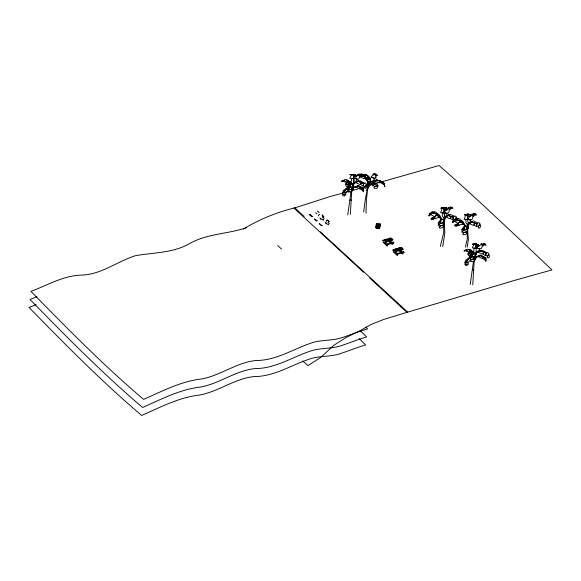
<?xml version="1.0" encoding="UTF-8"?>
<svg xmlns="http://www.w3.org/2000/svg" width="581" height="581" viewBox="0 0 581 581"><rect width="100%" height="100%" fill="white"/><g stroke="black" fill="none" stroke-linecap="round" stroke-linejoin="round"><path stroke-width="0.87" d="M443.71 224.731L443.666 232.654L440.354 246.431M443.717 222.973L444.116 221.107L444.843 232.785L442.722 246.7M467.204 247.266L468.395 239.437L467.393 227.723L467.226 239.307L465.366 247.056M444.334 223.351L443.121 220.947M467.894 230.003L466.674 227.599M365.994 213.227L366.473 199.414L368.034 185.833L365.318 199.21L363.691 211.956M350.343 214.324L351.897 188.745M474.212 261.007L472.752 284.813M351.055 191.323L347.75 214.912M473.522 260.927L470.218 284.523M310.189 214.527L312.258 216.444M314.365 218.884L316.442 220.795L314.887 219.357M316.848 220.678L315.585 219.785M318.41 215.486C318.657 214.97 318.744 216.401 318.388 215.428M321.046 219.451L320.24 218.427M321.678 219.262L319.899 217.897M323.058 219.734C322.39 220.519 324.125 219.531 322.963 219.763M326.849 224.048L325.585 223.155M328.171 224.506C329.26 224.498 327.568 225.13 328.236 224.513M384.593 240.142L385.007 240.527L384.905 239.953L385.232 241.064L385.268 243.185L383.721 241.754M385.806 243.679L385.98 242.212M386.06 241.5L386.488 241.783M383.082 242.197L387.157 246.184L387.738 244.354L387.157 244.296M390.483 240.236L390.606 241.623L389.226 240.679M393.366 242.8L392.509 242.633L393.366 242.8L392.495 244.623L388.464 240.897M393.519 250.542L393.264 250.193L394.136 250.266L393.264 250.193M395.523 250.578L395.567 252.699M396.365 250.985L396.336 253.744M396.46 253.759L403.73 251.435M397.767 253.621L397.448 255.698L393.417 251.98L393.25 250.295M400.774 249.75L400.905 251.137L399.525 250.193M402.001 249.365L402.408 249.743L401.703 249.423L401.442 251.631L402.749 253.178M401.907 247.964L400.273 248.639M398.755 250.411L402.786 254.137L403.403 251.972M356.574 177.111L355.913 175.68L357.032 175.121L365.122 176.798L367.737 181.272L367.766 186.043L367.737 181.272L366.473 180.386L364.846 177.917L365.122 176.798L357.286 174.954L360.837 175.571L360.707 175.171L365.696 177.779L365.122 176.798L364.207 178.665L359.174 176.755M375.871 227.345L376.35 223.859M375.98 227.723L376.524 223.511M376.285 228.086L376.749 224.709M376.699 228.253L377.163 224.883M376.764 228.384L377.229 225.014M377.229 228.471L377.694 225.101M377.359 228.587L377.824 225.217M378.296 225.217L377.81 228.66M378.449 225.225L378.013 228.674L378.456 228.667L378.921 225.29M378.572 228.565L379.037 225.196M379.03 228.544L379.546 225.05M380.047 223.808L379.473 228.304A1.823 1.039 7.8 0 1 378.812 228.689M379.72 227.091L380.127 224.143M379.734 227.984L380.228 224.128M441.088 219.197L440.449 223.322L438.64 225.45L439.744 226.132L444.24 224.411L443.572 223.111L440.449 223.322L438.234 225.355L438.51 223.213L440.623 221.702L441.088 219.197L444.465 219.487L442.824 222.683L440.449 223.322L440.623 221.702L438.089 223.002L441.088 219.197L443.572 219.814M474.031 258.857L474.459 256.294M479.02 246.685L476.122 245.407L478.519 246.083L478.824 245.051L476.246 244.064L475.817 248.225L472.266 247.876L473.805 244.761L476.246 244.064L478.381 244.87L476.166 243.998L472.375 244.165L476.246 244.064L475.817 248.225L474.067 248.356L473.689 251.588L474.888 253.774M351.708 188.367L351.992 186.69M472.324 253.853L472.593 252.474L471.009 250.135L467.872 249.169L463.965 251.137L464.575 250.302L466.536 250.055L464.495 250.651L467.872 251.638L466.144 250.048L467.85 251.384L471.496 251.036L471.009 250.135L469.034 249.569L472.193 253.955M349.297 188.52L349.493 187.619L347.344 187.743L343.836 192.529L342.478 193.03L342.783 194.098L345.317 195.034L344.228 196.117L342.71 195.398L342.274 194.562L345.826 194.679L345.826 193.48L343.836 192.529L342.318 192.747L343.429 190.982L344.853 190.975L343.444 190.459L346.813 187.968L343.836 192.529L345.666 192.725L348.607 189.987L346.799 188.382L347.808 189.094M444.843 213.808L443.877 212.653L442.294 213.002L442.432 216.176L443.899 218.093L444.189 222.668M467.749 229.321L467.451 224.745L468.555 222.814M352.326 187.641L353.713 183.138L353.611 179.079L354.548 178.026L357.3 179.485L355.855 181.555L353.713 183.138L352.26 187.569L353.989 183.429L358.571 181.032L353.989 183.429L352.384 187.678M474.793 257.245L476.18 252.742L476.079 248.683L477.016 247.629L479.768 249.089C477.727 251.972 474.779 253.076 474.917 257.238L476.456 253.033L474.721 257.172M429.976 213.307L429.025 215.987L430.093 215.26L431.973 211.978L429.976 213.307L428.945 215.74L430.194 213.779M368.107 187.496L370.271 183.03M370.068 181.17C361.985 200.38 371.84 184.693 367.671 181.257L367.62 179.732M464.125 226.888L464.647 225.849L468.025 226.14L466.383 229.335L464.008 229.974L461.793 232.008L462.069 229.865L464.183 228.355L464.647 225.849L467.124 226.467M436.149 215.602L436.948 214.157L438.837 214.527L435.147 211.818L433.317 213.096L431.342 212.711L431.124 214.781L434.799 216.778M459.702 222.254L460.508 220.809L462.396 221.179L458.707 218.471L456.869 219.749L463.275 221.877L465.715 226.51M443.877 218.158L444.995 216.161M368.325 182.129L370.678 180.393L370.177 178.788L366.008 177.314L367.584 177.764L366.596 178.636L365.739 178.011L364.883 178.628L368.405 179.406L366.843 178.193L366.596 178.636C365.217 177.503 368.92 177.466 366.843 178.193L369.814 179.042L367.468 177.728L369.138 178.977L370.634 178.875L366.778 177.728L367.076 179.638L368.383 182.042L367.628 186.951M370.969 183.051L368.659 186.654L371.099 183.16M350.292 199.733L350.023 200.104L351.244 200.242M472.76 269.337L472.491 269.715L473.072 270.027L473.704 269.853L473.515 269.424M354.359 181.802L352.413 184.206L351.222 181.984L351.607 178.745L353.35 178.621L354.112 179.987M474.88 253.817L476.827 251.413M435.336 216.125L436.948 214.157L439.715 215.217L441.756 219.204M456.869 219.749L457.828 218.609L455.954 218.354M471.656 254.863L472.803 253.505L476.333 254.296L474.735 256.671L472.309 256.795L469.615 258.53L469.993 256.649L472.462 255.444L472.803 253.505L474.532 253.962M469.811 257.354L466.303 262.133L464.945 262.634L465.243 263.701L467.778 264.645L466.688 265.72L465.178 265.001L464.742 264.166L468.293 264.282L468.286 263.084L466.303 262.133L464.785 262.351L465.897 260.586L467.32 260.578L465.911 260.063L469.281 257.579L466.303 262.133L468.133 262.329L471.075 259.591L469.266 257.986L470.276 258.698M441.153 219.001L439.033 216.045L437.195 215.674M464.713 225.653L462.592 222.697L460.748 222.327M351.65 189.609L353.982 187.162L357.787 185.811L356.378 187.191L360.009 189.072L360.714 187.416L357.635 186.102L355.601 187.38L353.982 187.162L351.737 189.689M323.472 217.25L322.462 215.943M327.139 219.974L329.173 221.484L327.183 220.017M326.471 221.027L326.66 220.7L326.5 221.107M328.207 222.625L328.388 222.305M454.204 219.451L452.497 222.392L453.057 220.889L454.647 219.524L453.536 219.967L452.584 222.639L453.652 221.913L454.901 219.364L454.683 221.434L458.358 223.431L460.508 220.809L457.305 219.981L455.824 221.419L454.705 221.397L456.296 216.64L454.872 215.943L453.333 217.171L452.737 219.894L450.565 218.543L451.234 216.379L447.559 215.348L445.576 217.49L444.959 217.519C444.32 226.815 443.463 216.328 446.92 216.139M471.133 251.624L468.409 252.757L467.712 253.715L470.69 253.948L471.75 253.439L470.465 252.132L469.194 252.495L472.338 251.159L473.602 252.365L471.133 251.624L471.917 253.381L473.384 254.26L473.864 252.938L472.338 251.159L470.465 252.132L472.121 253.352M447.479 215.725L448.59 214.89L446.193 217.076L449.709 218.761L451.234 216.379L453.333 217.171L453.187 219.749L454.698 219.691L456.535 217.49L457.225 219.938M372.094 182.006L376.713 179.812L382.901 182.129L383.504 184.308L384.339 184.664L384.477 184.17L382.458 181.802L383.286 184.315L380.947 182.804L380.591 181.17L376.314 179.907L373.903 181.817L372.276 182.173M243.308 229.103C259.271 219.342 276.665 212.355 294.836 207.838L304.132 216.488M37.024 296.702L30.001 299.462C66.343 336.653 102.968 373.808 142.614 407.484C161.511 399.191 179.928 389.35 200.815 387.004C219.785 383.445 235.683 370.584 255.052 368.586C276.098 368.644 293.572 356.138 312.992 350.27C321.685 348.041 330.836 348.636 339.493 346.225C348.607 343.349 357.417 339.58 366.618 336.958L360.227 330.734M36.073 304.684L29.05 307.443C65.392 344.635 102.016 381.79 141.662 415.466C160.559 407.172 178.977 397.331 199.864 394.986C218.834 391.427 234.731 378.565 254.1 376.568C275.147 376.626 292.621 364.12 312.041 358.245C320.734 356.022 329.885 356.611 338.541 354.207C347.656 351.331 356.465 347.561 365.667 344.94L359.276 338.716M355.107 176.203L355.884 175.898M246.729 227.592C227.752 234.194 206.763 233.475 189.021 243.926C172.521 253.091 153.566 252.532 135.584 255.662C117.195 261.414 101.239 274.653 81.224 275.118C63.169 275.677 47.453 285.235 30.967 291.379C67.302 328.57 103.934 365.725 143.58 399.408C162.477 391.107 180.894 381.267 201.781 378.928C220.751 375.362 236.641 362.5 256.01 360.503C277.057 360.561 294.531 348.055 313.951 342.187C322.651 339.958 331.795 340.553 340.451 338.142C349.566 335.273 358.383 331.497 367.577 328.875L365.66 327.03M366.633 186.334L372.69 184.468M375.282 183.669L439.098 165.534C477.727 199.276 514.664 234.702 551.95 269.911L515.754 280.042L406.918 312.367L369.712 277.979M365.769 186.595L351.948 190.684M370.613 183.204L369.146 183.632C365.819 192.5 369.385 186.341 369.051 182.826L371.47 181.294L374.614 182.042L376.161 183.894L374.803 183.916L372.726 185.557L371.738 183.937L373.627 182.804L374.803 183.916L377.222 184.293L378.158 185.528L374.629 186.356L373.22 185.673L374.803 183.916L371.47 181.294L369.589 182.419L370.918 183.821L373.627 182.804L371.47 181.294L372.842 181.751M310.058 214.803L310.661 214.629M312.128 216.72L312.731 216.546M318.751 214.781L319.761 214.491M316.718 220.962L317.32 220.78M323.341 219.022L324.343 218.725M321.889 225.74L322.491 225.566M328.512 223.801L329.514 223.511M382.291 240.44L390.94 237.832M383.235 240.933L383.845 240.752M384.426 240.636L391.681 238.515L393.09 239.815L385.813 242.139M385.167 241.318L392.422 239.198M391.107 239.997L391.376 242.669M386.183 244.042L393.439 241.921M387.135 244.528L387.738 244.354M386.83 244.862L394.085 242.742M393.983 249.467L401.239 247.346L403.388 249.329L396.111 251.653M392.582 249.953L399.837 247.833M394.724 250.15L401.972 248.029M394.63 250.288L397.048 249.583M395.465 250.832L402.713 248.712M395.37 250.97L398.595 250.026M401.013 249.322L402.626 248.85M397.128 254.376L404.383 252.256M444.189 221.267L443.731 221.208M467.749 227.919L467.284 227.868M349.37 191.367L330.436 196.451L294.051 208.129L363.51 272.249M465.047 214.759L468.025 214.004L470.152 214.621L464.357 214.919L468.025 214.004L470.261 214.694L466.681 214.738M368.361 186.043L367.904 185.964M350.771 182.797L351.135 182.761L349.871 181.555L346.726 182.892L349.871 181.555L351.403 183.327L350.917 184.656L349.45 183.778L348.716 182.085L349.871 181.555L345.942 183.153L345.245 184.104L348.222 184.344L349.283 183.836L347.997 182.528L349.653 183.749M353.698 174.387L349.907 174.554L353.698 174.387L355.913 175.266L353.778 174.453L350.532 174.67L353.524 175.07M443.121 208.085L441.487 208.107L444.472 207.352L446.593 207.962L440.805 208.267L444.472 207.352L446.709 208.042L445.78 207.998M369.661 178.585L369.305 177.06L367.323 175.716L369.146 178.098L365.856 177.764L364.621 175.179L366.175 174.62L368.623 176.522L366.175 174.62L362.239 174.772L365.413 175.208M438.597 217.621L440.957 217.897M462.149 224.273L464.517 224.549L465.606 226.517M447.123 210.068L444.102 209.421L444.24 207.809L447.021 208.092L446.6 209.516L444.102 209.421L443.877 212.653L444.625 214.077M470.683 216.72L467.661 216.074L467.792 214.462L470.574 214.745L470.16 216.168L467.661 216.074L467.436 219.313L465.853 219.654L465.991 222.828L467.436 224.811M352.064 184.359L350.343 183.894L347.017 186.857L349.994 185.84L350.343 183.894L353.865 184.693L352.268 187.06L349.842 187.191L347.147 188.927L347.525 187.046L349.994 185.84L349.842 187.191L347.591 189.057L348.731 189.834L353.626 188.883L353.074 187.532L349.842 187.191L350.343 183.894L349.188 185.259L350.43 185.666M474.336 244.797L472.985 244.231L476.166 243.998L477.48 244.848M355.833 176.762L353.662 175.803L353.778 174.453L356.356 175.447L356.051 176.479L353.662 175.803L353.35 178.621L354.112 181.011M354.359 174.816L355.674 175.673M462.469 223.656L464.822 225.53M438.909 217.004L441.262 218.877M302.607 360.939L308.017 365.558L320.647 357.482L333.755 345.346L346.378 337.336L358.753 331.366L371.244 324.438L383.496 319.514L407.702 312.135L320.32 231.812M277.689 245.552L281.553 249.038M391.717 239.75L392.117 240.229M395.262 252.75L394.02 251.268M323.218 217.526L322.942 217.708M316.928 213.852L315.686 212.704M323.181 219.698L322.905 219.858M328.352 224.477L328.076 224.636M328.49 222.182L327.96 222.726M319.223 212.668L317.422 211.005M323.319 217.403L322.789 217.948M326.943 223.772L325.142 222.109M369.146 178.098L366.175 174.62L366.916 175.6M466.267 227.817L467.124 229.459L466.158 227.934M472.556 254.471L471.968 252.888L472.433 254.478M350.561 186.457L349.501 183.276L350.43 186.465M350.278 185.855L349.856 184.25L346.566 179.965L349.29 181.236L350.125 182.87L349.733 184.351L350.147 185.956M473.835 257.92L474.045 259.547M473.82 258.051L474.038 259.678M376.996 228.587A1.823 1.039 7.8 0 1 376.183 227.106M384.477 184.17L384.869 186.654L383.816 183.589L384.477 184.17M449.236 208.957L449.157 211.411L448.234 213.038L445.315 213.038L444.596 212.297L444.037 213.256L444.777 217.127L444.465 221.913L444.777 217.127L446.31 215.58L447.203 213.547L445.315 213.038L444.777 211.266L448.089 208.761L449.585 208.601L451.132 207.548L451.677 207.402L451.698 208.499L452.94 208.426L452.214 207.257L450.282 206.872L450.05 207.294L451.132 207.548L448.227 207.395L448.016 207.94L449.585 208.601L449.236 208.957L450.079 209.792L451.677 207.402L449.236 208.957M472.796 215.616L472.716 218.071L471.794 219.691L468.867 219.691L468.155 218.957L467.596 219.909L468.337 223.779L468.025 228.573L468.337 223.779L469.869 222.232L470.763 220.199L468.867 219.691L468.33 217.919L471.641 215.413L473.145 215.253L474.692 214.207L475.229 214.055L475.251 215.152L476.5 215.079L475.774 213.91L473.842 213.525L473.609 213.946L474.692 214.207L471.787 214.048L471.569 214.592L473.145 215.253L472.796 215.616L473.638 216.444L475.229 214.055L472.796 215.616M431.973 217.977L431.937 218.921L436.004 215.522L439.033 216.045L439.374 217.163L435.728 218.412L433.956 217.359L431.937 218.921L432.518 217.846L433.738 217.25L434.363 217.25L433.956 217.359L435.685 218.805L432.373 218.347L433.513 218.899L433.361 219.683L431.494 219.502L430.906 218.819L431.973 217.977M455.533 224.629L455.489 225.581L459.564 222.174L462.592 222.697L462.934 223.816L459.288 225.072L457.508 224.012L455.489 225.581L456.078 224.498L457.298 223.903L457.922 223.903L457.508 224.012L459.244 225.457L455.932 225L457.073 225.559L456.92 226.343L455.054 226.154L454.465 225.472L455.533 224.629M476.892 223.823L476.74 226.401L478.25 226.343L480.095 224.143L480.785 226.59L479.383 228.072L478.265 228.05L479.848 223.293L478.424 222.596L476.892 223.823L476.297 226.546L474.118 225.196L474.793 223.031L471.118 222L469.136 224.143L468.518 224.172L467.966 227.861L468.518 224.172L472.15 221.55L471.118 222L469.746 223.729L473.261 225.421L474.793 223.031L476.892 223.823L477.306 222.726L473.595 220.853L471.118 222L476.892 223.823M444.24 207.809L443.877 212.653L440.58 212.762L441.996 208.935L444.24 207.809M467.792 214.462L467.436 219.313L464.132 219.415L465.548 215.595L467.792 214.462M360.714 187.416L360.59 189.014L362.203 190.321L362.45 187.438L363.132 188.099L363.038 191.628L363.459 191.737L363.8 190.706L363.365 188.781L363.169 190.357L362.421 190.248L361.84 187.416L358.375 185.412L357.635 186.102L362.37 188.302L360.714 187.416M483.181 257.02L483.058 258.618L484.67 259.925L484.917 257.042L485.6 257.71L485.505 261.232L485.927 261.341L486.268 260.31L485.832 258.385L485.636 259.961L484.888 259.86L484.307 257.02L480.843 255.015L478.838 256.795L482.477 258.676L483.181 257.02L480.102 255.705L478.069 256.984L476.449 256.766C469.157 264.762 478.359 253.548 480.255 255.415L484.83 257.913L483.181 257.02M353.778 174.453L353.35 178.621L349.798 178.273L351.338 175.15L353.778 174.453M375.951 177.118L375.834 178.28L371.484 177.336L370.104 178.425L370.605 182.274L373.213 180.655L374.803 178.621L372.726 177.96L371.281 176.501L373.292 174.975L376.096 174.307L377.541 175.484L374.302 173.85L376.096 174.307L372.987 173.842L372.886 174.3L375.428 174.816L375.951 177.118M464.183 228.355L464.008 229.974L462.2 232.102L463.304 232.785L467.792 231.064L467.131 229.764L464.008 229.974L464.647 225.849L461.648 229.655L464.183 228.355M472.462 255.444L472.309 256.795L470.058 258.661L471.191 259.446L476.093 258.487L475.534 257.136L472.309 256.795L472.803 253.505L469.484 256.461L472.462 255.444M309.564 214.636L311.859 216.56L309.564 214.636M319.325 223.656L321.613 225.581L319.325 223.656M359.864 175.469L359.559 177.764L358.492 179.115L355.311 178.759L354.824 177.082L358.484 175.266L362.399 174.525L362.413 175.477L363.612 175.709L362.9 174.54L360.881 173.901L361.898 174.511L358.76 173.995L358.47 174.503L360.264 175.179L359.864 175.469L360.634 176.413L362.399 174.525L359.864 175.469M482.332 245.073L482.027 247.368L480.952 248.719L477.778 248.363L477.291 246.685L480.952 244.87L484.866 244.129L484.881 245.08L486.079 245.32L485.367 244.151L483.348 243.504L484.358 244.114L481.221 243.606L480.93 244.107L482.731 244.783L482.332 245.073L483.101 246.024L484.866 244.129L482.332 245.073M363.721 183.574L363.307 186.007L364.781 186.283L366.575 184.809L366.989 187.307L365.572 188.317L364.541 187.997L366.408 183.959L365.115 182.957L363.721 183.574L357.642 181.119L355.892 182.688L359.792 184.489L361.549 182.536L363.721 183.574L362.856 186.043L360.707 184.424L361.549 182.536L357.642 181.119L360.017 180.727L363.989 182.848L363.721 183.574M486.181 253.185L485.774 255.611L487.248 255.894L489.042 254.413L489.456 256.911L488.04 257.92L487.001 257.601L488.875 253.57L487.582 252.561L486.181 253.185L480.109 250.723L476.456 253.033L481.039 250.636L480.109 250.723L478.352 252.292L482.259 254.093L484.017 252.139L486.181 253.185L485.324 255.647L483.174 254.028L484.017 252.139L480.109 250.723L482.484 250.331L486.457 252.452L486.181 253.185M380.591 181.17L380.264 182.848L374.927 181.374L376.314 179.907L382.901 182.129L380.591 181.17M362.283 174.917L362.123 175.687L365.507 176.174L364.643 174.787L362.283 174.917M377.868 186.189L377.134 188.28L374.868 188.426L373.794 187.757L375.609 186.102L377.868 186.189M453.746 216.074L453.333 217.171L447.559 215.348L450.035 214.2L453.746 216.074M443.71 225.239L442.642 227.672L440.107 228.217L439.054 227.636L440.674 225.777L443.71 225.239M467.269 231.899L466.194 234.325L463.66 234.869L462.614 234.288L464.234 232.429L467.269 231.899M376.503 175.019L376.074 175.956L375.21 175.07L376.19 174.38L376.503 175.019M344.344 180.023L341.497 181.533L342.107 180.698L344.068 180.451L343.676 180.444L342.027 181.047L345.412 182.035L343.676 180.444L345.383 181.78L349.028 181.432L348.542 180.524L345.404 179.565L344.344 180.023M352.972 189.609L351.49 191.861L348.738 192.02L347.707 191.294L349.798 189.588L352.972 189.609M475.44 259.22L473.958 261.465L471.206 261.624L470.167 260.905L472.266 259.191L475.44 259.22M434.276 211.956L433.317 213.096L436.948 214.157L431.342 212.711L432.395 211.702L434.276 211.956M322.157 214.999L323.806 216.902L322.157 214.999M348.847 185.506L347.99 186.08L346.145 186.131L345.521 184.562L347.46 184.155L348.847 185.506M471.307 255.11L470.457 255.691L468.613 255.742L467.988 254.166L469.927 253.766L471.307 255.11M377.432 224.477A1.271 0.726 7.8 0 0 379.538 224.339A1.271 0.726 7.8 0 0 377.977 223.307A1.271 0.726 7.8 0 0 377.432 224.477"/></g></svg>
